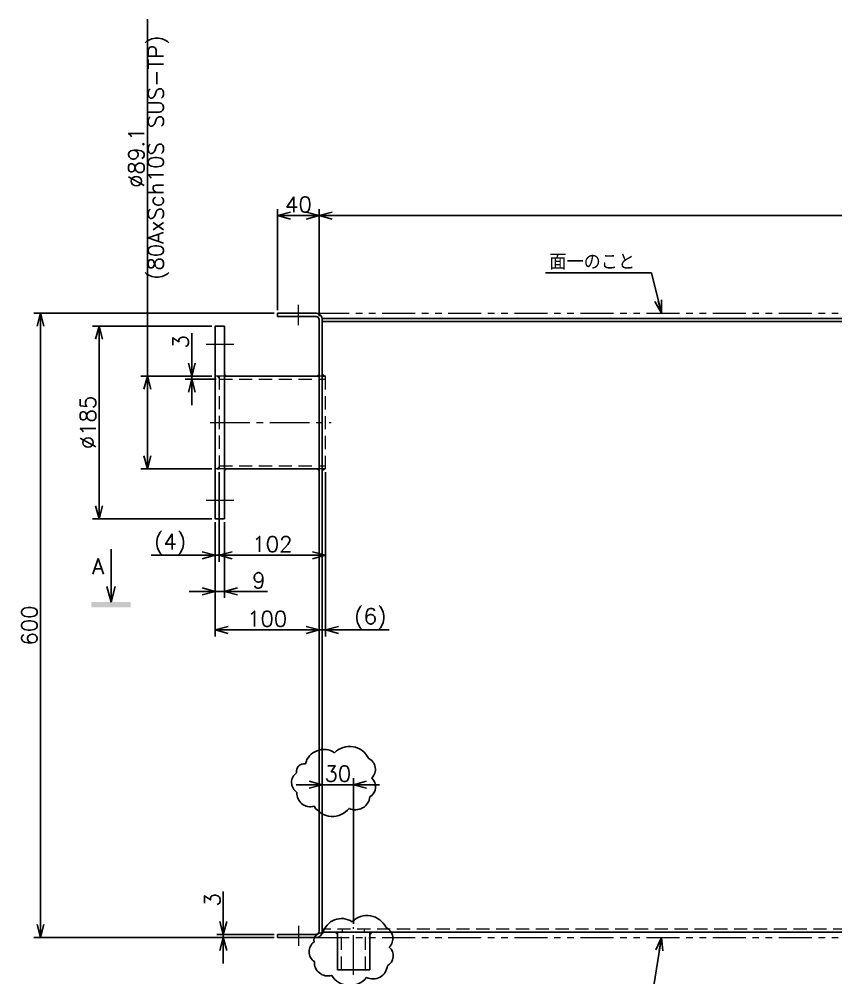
# Model space of a CAD drawing. Header units: millimetres. Extents: x 0 to 8669, y -24 to 3134.
# Drawn here: x 6718 to 7502, y 519 to 1440 of the extents above; entities that cross this region are included whole.
import ezdxf
from ezdxf.enums import TextEntityAlignment as Align

# ---------------------------------------------------------------- set-up
doc = ezdxf.new("R2010")
doc.units = ezdxf.units.MM
doc.header["$LTSCALE"] = 2
doc.header["$PDMODE"] = 99
doc.header["$PDSIZE"] = 1
for name, pattern in [('CENTER2', [28.575000000000003, 19.05, -3.175, 3.175, -3.175]), ('HIDDEN', [9.524999999999999, 6.35, -3.175]), ('PHANTOM2', [31.750000000000004, 15.875, -3.175, 3.175, -3.175, 3.175, -3.175])]:
    doc.linetypes.add(name, pattern=pattern)
for name, color, linetype, lineweight in [('04_HIDDEN', 2, 'HIDDEN', 13), ('05_CENTER', 4, 'CENTER2', 13), ('06_PHANTOM', 2, 'PHANTOM2', 13), ('08_DIM', 3, 'Continuous', 13)]:
    doc.layers.add(name, color=color, linetype=linetype, lineweight=lineweight)
doc.styles.add('KSS_TXT', font='txt.shx', dxfattribs={"bigfont": 'extfont2.shx'})
doc.styles.get("Standard").update_dxf_attribs({"font": 'txt.shx', "bigfont": 'extfont2.shx'})
doc.dimstyles.new('KSS_DIM', dxfattribs={"dimscale": 5, "dimtxt": 3, "dimasz": 2.5, "dimexe": 1.25, "dimexo": 0.625, "dimtad": 1, "dimdsep": 46, "dimtxsty": 'KSS_TXT', "dimblk": 'OPEN30', "dimcen": 0, "dimazin": 2, "dimtfac": 0.75, "dimtmove": 0, "dimatfit": 3, "dimldrblk": 'OPEN30', "dimfxl": 1.25, "dimtolj": 1, "dimarcsym": 0})

# ---------------------------------------------------------------- blocks, each defined once
blk = doc.blocks.new('_Open30')
at = {"color": 0, "linetype": 'ByBlock', "lineweight": -2}
for p, q in [((-1, 0.26794919), (0, 0)), ((0, 0), (-1, -0.26794919)), ((0, 0), (-1, 0))]:
    blk.add_line(p, q, dxfattribs=at)
blk = doc.blocks.new('*D239')
at = {"layer": '08_DIM', "color": 0, "lineweight": -2, "transparency": 16777216}
for p, q in [((7011.978401513288, 1004.875600509358), (7011.978401513288, 846.9742832637271)), ((7005.978401513295, 881.985536585418), (7005.978401513295, 846.9742832637271)), ((6993.478401513295, 853.2242832637271), (6980.978401513295, 853.2242832637271)), ((7005.978401513295, 853.2242832637271), (7011.978401513288, 853.2242832637271)), ((7024.478401513288, 853.2242832637271), (7073.228401513288, 853.2242832637271))]:
    blk.add_line(p, q, dxfattribs=at)
at = {"layer": 'Defpoints', "color": 0, "transparency": 16777216}
for p in [(7011.978401513288, 1008.000600509358), (7005.978401513295, 885.110536585418), (7011.978401513288, 853.2242832637271)]:
    blk.add_point(p, dxfattribs=at)
at = {"layer": '08_DIM', "color": 0, "lineweight": -2, "transparency": 16777216, "xscale": 12.5, "yscale": 12.5, "zscale": 12.5}
blk.add_blockref('_Open30', (7005.978401513295, 853.2242832637271), dxfattribs=at)
at = {"layer": '08_DIM', "color": 0, "lineweight": -2, "transparency": 16777216, "xscale": 12.5, "yscale": 12.5, "zscale": 12.5, "rotation": 180}
blk.add_blockref('_Open30', (7011.978401513288, 853.2242832637271), dxfattribs=at)
at = {"layer": '08_DIM', "color": 0, "transparency": 16777216, "insert": (7055.103401513288, 863.8492832637271), "char_height": 15, "attachment_point": 5, "style": 'KSS_TXT'}
blk.add_mtext('\\A1;(6)', dxfattribs=at)
blk = doc.blocks.new('*D240')
at = {"layer": '08_DIM', "color": 0, "lineweight": -2, "transparency": 16777216}
for p, q in [((6902.85340151329, 1145.050600509358), (6788.28412215026, 1145.050600509358)), ((6794.53412215026, 1132.550600509358), (6794.53412215026, 972.5506005093578)), ((6902.85340151329, 960.0506005093578), (6788.28412215026, 960.0506005093578))]:
    blk.add_line(p, q, dxfattribs=at)
at = {"layer": 'Defpoints', "color": 0, "transparency": 16777216}
for p in [(6905.97840151329, 1145.050600509358), (6794.53412215026, 960.0506005093578), (6905.97840151329, 960.0506005093578)]:
    blk.add_point(p, dxfattribs=at)
at = {"layer": '08_DIM', "color": 0, "lineweight": -2, "transparency": 16777216, "xscale": 12.5, "yscale": 12.5, "zscale": 12.5}
for p, rotation in [((6794.53412215026, 1145.050600509358), 90), ((6794.53412215026, 960.0506005093578), 270)]:
    blk.add_blockref('_Open30', p, dxfattribs=dict(at, rotation=rotation))
at = {"layer": '08_DIM', "color": 0, "transparency": 16777216, "insert": (6783.909122150259, 1052.550600509355), "char_height": 15, "attachment_point": 5, "rotation": 90, "style": 'KSS_TXT'}
blk.add_mtext('\\A1;%%C185', dxfattribs=at)
blk = doc.blocks.new('*D246')
at = {"layer": '08_DIM', "color": 0, "lineweight": -2, "transparency": 16777216}
for p, q in [((6909.978401513288, 1004.875600509358), (6909.978401513288, 918.7703573236998)), ((7011.978401513294, 1004.875600509358), (7011.978401513294, 918.7703573236998)), ((6922.478401513288, 925.0203573236998), (6999.478401513294, 925.0203573236998))]:
    blk.add_line(p, q, dxfattribs=at)
at = {"layer": 'Defpoints', "color": 0, "transparency": 16777216}
for p in [(6909.978401513288, 1008.000600509358), (7011.978401513294, 1008.000600509358), (7011.978401513294, 925.0203573236998)]:
    blk.add_point(p, dxfattribs=at)
at = {"layer": '08_DIM', "color": 0, "lineweight": -2, "transparency": 16777216, "xscale": 12.5, "yscale": 12.5, "zscale": 12.5, "rotation": 180}
blk.add_blockref('_Open30', (6909.978401513288, 925.0203573236998), dxfattribs=at)
at = {"layer": '08_DIM', "color": 0, "lineweight": -2, "transparency": 16777216, "xscale": 12.5, "yscale": 12.5, "zscale": 12.5}
blk.add_blockref('_Open30', (7011.978401513294, 925.0203573236998), dxfattribs=at)
at = {"layer": '08_DIM', "color": 0, "transparency": 16777216, "insert": (6960.978401513291, 935.6453573236998), "char_height": 15, "attachment_point": 5, "style": 'KSS_TXT'}
blk.add_mtext('\\A1;102', dxfattribs=at)
blk = doc.blocks.new('*D247')
at = {"layer": '08_DIM', "color": 0, "lineweight": -2, "transparency": 16777216}
for p, q in [((6905.978401513286, 956.9256005093573), (6905.978401513286, 846.9742832637271)), ((7005.978401513288, 866.3470605750824), (7005.978401513288, 846.9742832637271)), ((6918.478401513286, 853.2242832637271), (6993.478401513288, 853.2242832637271))]:
    blk.add_line(p, q, dxfattribs=at)
at = {"layer": 'Defpoints', "color": 0, "transparency": 16777216}
for p in [(6905.978401513286, 960.0506005093573), (7005.978401513288, 869.4720605750824), (7005.978401513288, 853.2242832637271)]:
    blk.add_point(p, dxfattribs=at)
at = {"layer": '08_DIM', "color": 0, "lineweight": -2, "transparency": 16777216, "xscale": 12.5, "yscale": 12.5, "zscale": 12.5, "rotation": 180}
blk.add_blockref('_Open30', (6905.978401513286, 853.2242832637271), dxfattribs=at)
at = {"layer": '08_DIM', "color": 0, "lineweight": -2, "transparency": 16777216, "xscale": 12.5, "yscale": 12.5, "zscale": 12.5}
blk.add_blockref('_Open30', (7005.978401513288, 853.2242832637271), dxfattribs=at)
at = {"layer": '08_DIM', "color": 0, "transparency": 16777216, "insert": (6955.978401513287, 863.8492832637271), "char_height": 15, "attachment_point": 5, "style": 'KSS_TXT'}
blk.add_mtext('\\A1;100', dxfattribs=at)
blk = doc.blocks.new('*D248')
at = {"layer": '08_DIM', "color": 0, "lineweight": -2, "transparency": 16777216}
for p, q in [((6905.978401513286, 956.9256005093573), (6905.978401513286, 883.9178370010434)), ((6914.978401513286, 956.9256005093573), (6914.978401513286, 883.9178370010434)), ((6893.478401513286, 890.1678370010434), (6880.978401513286, 890.1678370010434)), ((6905.978401513286, 890.1678370010434), (6914.978401513286, 890.1678370010434)), ((6927.478401513286, 890.1678370010434), (6956.228401513286, 890.1678370010434))]:
    blk.add_line(p, q, dxfattribs=at)
at = {"layer": 'Defpoints', "color": 0, "transparency": 16777216}
for p in [(6905.978401513286, 960.0506005093573), (6914.978401513286, 960.0506005093573), (6914.978401513286, 890.1678370010434)]:
    blk.add_point(p, dxfattribs=at)
at = {"layer": '08_DIM', "color": 0, "lineweight": -2, "transparency": 16777216, "xscale": 12.5, "yscale": 12.5, "zscale": 12.5}
blk.add_blockref('_Open30', (6905.978401513286, 890.1678370010434), dxfattribs=at)
at = {"layer": '08_DIM', "color": 0, "lineweight": -2, "transparency": 16777216, "xscale": 12.5, "yscale": 12.5, "zscale": 12.5, "rotation": 180}
blk.add_blockref('_Open30', (6914.978401513286, 890.1678370010434), dxfattribs=at)
at = {"layer": '08_DIM', "color": 0, "transparency": 16777216, "insert": (6948.103401513286, 900.7928370010434), "char_height": 15, "attachment_point": 5, "style": 'KSS_TXT'}
blk.add_mtext('\\A1;9', dxfattribs=at)
blk = doc.blocks.new('*D249')
at = {"layer": '08_DIM', "color": 0, "lineweight": -2, "transparency": 16777216}
for p, q in [((6840.950198202272, 1097.100600509357), (6840.950198202272, 1440.291769829066)), ((6902.85340151329, 1097.100600509357), (6834.700198202272, 1097.100600509357)), ((6840.950198202272, 1020.500600509358), (6840.950198202272, 1084.600600509357)), ((6902.85340151329, 1008.000600509358), (6834.700198202272, 1008.000600509358))]:
    blk.add_line(p, q, dxfattribs=at)
at = {"layer": 'Defpoints', "color": 0, "transparency": 16777216}
for p in [(6840.950198202272, 1097.100600509357), (6905.97840151329, 1097.100600509357), (6905.97840151329, 1008.000600509358)]:
    blk.add_point(p, dxfattribs=at)
at = {"layer": '08_DIM', "color": 0, "lineweight": -2, "transparency": 16777216, "xscale": 12.5, "yscale": 12.5, "zscale": 12.5}
for p, rotation in [((6840.950198202272, 1097.100600509357), 90), ((6840.950198202272, 1008.000600509358), 270)]:
    blk.add_blockref('_Open30', p, dxfattribs=dict(at, rotation=rotation))
at = {"layer": '08_DIM', "color": 0, "transparency": 16777216, "char_height": 15, "attachment_point": 5, "rotation": 90, "style": 'KSS_TXT'}
for s, insert in [('\\A1;(80AxSch10S SUS-TP)', (6851.57519820227, 1307.166769829064)), ('\\A1;%%C89.1', (6830.32519820227, 1307.166769829064))]:
    blk.add_mtext(s, dxfattribs=dict(at, insert=insert))
blk = doc.blocks.new('*D250')
at = {"layer": '08_DIM', "color": 0, "lineweight": -2, "transparency": 16777216}
for p, q in [((7005.978401513303, 1154.675600520133), (7005.978401513303, 1257.798353881035)), ((8105.978401513359, 1154.675600514239), (8105.978401513359, 1257.798353881035)), ((7018.478401513303, 1251.548353881035), (8093.478401513359, 1251.548353881035))]:
    blk.add_line(p, q, dxfattribs=at)
at = {"layer": 'Defpoints', "color": 0, "transparency": 16777216}
for p in [(8105.978401513359, 1251.548353881035), (7005.978401513303, 1151.550600520133), (8105.978401513359, 1151.550600514239)]:
    blk.add_point(p, dxfattribs=at)
at = {"layer": '08_DIM', "color": 0, "lineweight": -2, "transparency": 16777216, "xscale": 12.5, "yscale": 12.5, "zscale": 12.5, "rotation": 180}
blk.add_blockref('_Open30', (7005.978401513303, 1251.548353881035), dxfattribs=at)
at = {"layer": '08_DIM', "color": 0, "lineweight": -2, "transparency": 16777216, "xscale": 12.5, "yscale": 12.5, "zscale": 12.5}
blk.add_blockref('_Open30', (8105.978401513359, 1251.548353881035), dxfattribs=at)
at = {"layer": '08_DIM', "color": 0, "transparency": 16777216, "insert": (7555.978401513331, 1262.173353881035), "char_height": 15, "attachment_point": 5, "style": 'KSS_TXT'}
blk.add_mtext('\\A1;1100', dxfattribs=at)
blk = doc.blocks.new('*D251')
at = {"layer": '08_DIM', "color": 0, "lineweight": -2, "transparency": 16777216}
for p, q in [((6965.978401513301, 1160.675600514239), (6965.978401513301, 1257.798353881035)), ((7005.978401513303, 1154.675600520133), (7005.978401513303, 1257.798353881035)), ((6993.478401513303, 1251.548353881035), (6978.478401513301, 1251.548353881035))]:
    blk.add_line(p, q, dxfattribs=at)
at = {"layer": 'Defpoints', "color": 0, "transparency": 16777216}
for p in [(6965.978401513301, 1251.548353881035), (6965.978401513301, 1157.550600514239), (7005.978401513303, 1151.550600520133)]:
    blk.add_point(p, dxfattribs=at)
at = {"layer": '08_DIM', "color": 0, "lineweight": -2, "transparency": 16777216, "xscale": 12.5, "yscale": 12.5, "zscale": 12.5, "rotation": 180}
blk.add_blockref('_Open30', (6965.978401513301, 1251.548353881035), dxfattribs=at)
at = {"layer": '08_DIM', "color": 0, "lineweight": -2, "transparency": 16777216, "xscale": 12.5, "yscale": 12.5, "zscale": 12.5}
blk.add_blockref('_Open30', (7005.978401513303, 1251.548353881035), dxfattribs=at)
at = {"layer": '08_DIM', "color": 0, "transparency": 16777216, "insert": (6985.978401513302, 1262.173353881035), "char_height": 15, "attachment_point": 5, "style": 'KSS_TXT'}
blk.add_mtext('\\A1;40', dxfattribs=at)
blk = doc.blocks.new('seca03')
for q in [(-7.156586434575729e-10, 10.63524983061984), (-0.8038475780089698, 3.4999999971036), (0.8038475765776525, 3.4999999971036)]:
    blk.add_line((-7.156586434575729e-10, 0.4999999971036004), q)
blk.add_solid([(-3.76320557562849, -0.5000000028963996), (3.763205574197173, -0.5000000028963996), (-3.76320557562849, 0.4999999971036004), (3.763205574197173, 0.4999999971036004)])
blk.add_attdef('A', text='', height=3).set_placement((-2.500000000715659, 7.374853350358308), align=Align.MIDDLE)
blk = doc.blocks.new('*D307')
at = {"layer": '08_DIM', "color": 0, "lineweight": -2, "transparency": 16777216}
for p, q in [((6883.639910821828, 1109.600600509357), (6883.639910821828, 1138.350600509357)), ((6902.85340151329, 1097.100600509357), (6877.389910821828, 1097.100600509357)), ((6883.639910821828, 1094.100600509357), (6883.639910821828, 1097.100600509357)), ((6906.85340151329, 1094.100600509357), (6877.389910821828, 1094.100600509357)), ((6883.639910821828, 1081.600600509357), (6883.639910821828, 1069.100600509357))]:
    blk.add_line(p, q, dxfattribs=at)
at = {"layer": 'Defpoints', "color": 0, "transparency": 16777216}
for p in [(6883.639910821828, 1097.100600509357), (6905.97840151329, 1097.100600509357), (6909.97840151329, 1094.100600509357)]:
    blk.add_point(p, dxfattribs=at)
at = {"layer": '08_DIM', "color": 0, "lineweight": -2, "transparency": 16777216, "xscale": 12.5, "yscale": 12.5, "zscale": 12.5}
for p, rotation in [((6883.639910821828, 1097.100600509357), 270), ((6883.639910821828, 1094.100600509357), 90)]:
    blk.add_blockref('_Open30', p, dxfattribs=dict(at, rotation=rotation))
at = {"layer": '08_DIM', "color": 0, "transparency": 16777216, "insert": (6873.014910821827, 1130.225600509355), "char_height": 15, "attachment_point": 5, "rotation": 90, "style": 'KSS_TXT'}
blk.add_mtext('\\A1;3', dxfattribs=at)
blk = doc.blocks.new('*D308')
at = {"layer": '08_DIM', "color": 0, "lineweight": -2, "transparency": 16777216}
for p, q in [((6962.853401513305, 1157.55060051424), (6732.005960488728, 1157.55060051424)), ((6738.255960488728, 570.0506005137448), (6738.255960488728, 1145.05060051424)), ((6962.853401513305, 557.5506005137449), (6732.005960488728, 557.5506005137448))]:
    blk.add_line(p, q, dxfattribs=at)
at = {"layer": 'Defpoints', "color": 0, "transparency": 16777216}
for p in [(6738.255960488728, 1157.55060051424), (6965.978401513305, 1157.55060051424), (6965.978401513305, 557.5506005137449)]:
    blk.add_point(p, dxfattribs=at)
at = {"layer": '08_DIM', "color": 0, "lineweight": -2, "transparency": 16777216, "xscale": 12.5, "yscale": 12.5, "zscale": 12.5}
for p, rotation in [((6738.255960488728, 1157.55060051424), 90), ((6738.255960488728, 557.5506005137448), 270)]:
    blk.add_blockref('_Open30', p, dxfattribs=dict(at, rotation=rotation))
at = {"layer": '08_DIM', "color": 0, "transparency": 16777216, "insert": (6727.630960488726, 857.5506005139903), "char_height": 15, "attachment_point": 5, "rotation": 90, "style": 'KSS_TXT'}
blk.add_mtext('\\A1;600', dxfattribs=at)
blk = doc.blocks.new('*D287')
at = {"layer": '08_DIM', "color": 0, "lineweight": -2, "transparency": 16777216}
for p, q in [((6909.978401513288, 1004.875600509358), (6909.978401513288, 918.7703573236998)), ((6905.978401513286, 956.9256005093573), (6905.978401513286, 918.7703573236998)), ((6893.478401513286, 925.0203573236998), (6844.728401513286, 925.0203573236998)), ((6909.978401513288, 925.0203573236998), (6905.978401513286, 925.0203573236998)), ((6922.478401513288, 925.0203573236998), (6934.978401513288, 925.0203573236998))]:
    blk.add_line(p, q, dxfattribs=at)
at = {"layer": 'Defpoints', "color": 0, "transparency": 16777216}
for p in [(6909.978401513288, 1008.000600509358), (6905.978401513286, 960.0506005093573), (6905.978401513286, 925.0203573236998)]:
    blk.add_point(p, dxfattribs=at)
at = {"layer": '08_DIM', "color": 0, "lineweight": -2, "transparency": 16777216, "xscale": 12.5, "yscale": 12.5, "zscale": 12.5}
blk.add_blockref('_Open30', (6905.978401513286, 925.0203573236998), dxfattribs=at)
at = {"layer": '08_DIM', "color": 0, "lineweight": -2, "transparency": 16777216, "xscale": 12.5, "yscale": 12.5, "zscale": 12.5, "rotation": 180}
blk.add_blockref('_Open30', (6909.978401513288, 925.0203573236998), dxfattribs=at)
at = {"layer": '08_DIM', "color": 0, "transparency": 16777216, "insert": (6862.853401513286, 935.6453573236998), "char_height": 15, "attachment_point": 5, "style": 'KSS_TXT'}
blk.add_mtext('\\A1;(4)', dxfattribs=at)
blk = doc.blocks.new('*D315')
at = {"layer": '08_DIM', "color": 0, "lineweight": -2, "transparency": 16777216}
for p, q in [((6913.890715880594, 573.0506005137449), (6913.890715880594, 601.8006005137449)), ((6962.853401513305, 560.5506005137449), (6907.640715880594, 560.5506005137448)), ((6962.853401513305, 557.5506005137449), (6907.640715880594, 557.5506005137448)), ((6913.890715880594, 557.5506005137449), (6913.890715880594, 560.5506005137449)), ((6913.890715880594, 545.0506005137449), (6913.890715880594, 532.5506005137449))]:
    blk.add_line(p, q, dxfattribs=at)
at = {"layer": 'Defpoints', "color": 0, "transparency": 16777216}
for p in [(6913.890715880594, 560.5506005137449), (6965.978401513305, 560.5506005137449), (6965.978401513305, 557.5506005137449)]:
    blk.add_point(p, dxfattribs=at)
at = {"layer": '08_DIM', "color": 0, "lineweight": -2, "transparency": 16777216, "xscale": 12.5, "yscale": 12.5, "zscale": 12.5}
for p, rotation in [((6913.890715880594, 560.5506005137449), 270), ((6913.890715880594, 557.5506005137449), 90)]:
    blk.add_blockref('_Open30', p, dxfattribs=dict(at, rotation=rotation))
at = {"layer": '08_DIM', "color": 0, "transparency": 16777216, "insert": (6903.265715880592, 593.6756005137428), "char_height": 15, "attachment_point": 5, "rotation": 90, "style": 'KSS_TXT'}
blk.add_mtext('\\A1;3', dxfattribs=at)
blk = doc.blocks.new('*D328')
at = {"layer": '08_DIM', "color": 0, "lineweight": -2, "transparency": 16777216}
for p, q in [((7008.973420837621, 658.6747837461403), (7008.973420837621, 710.6880806846093)), ((7038.973420837629, 570.675600507873), (7038.973420837629, 710.6880806846093)), ((6996.473420837621, 704.4380806846093), (6983.973420837621, 704.4380806846093)), ((7008.973420837621, 704.4380806846093), (7038.973420837629, 704.4380806846093)), ((7051.473420837629, 704.4380806846093), (7063.973420837629, 704.4380806846093))]:
    blk.add_line(p, q, dxfattribs=at)
at = {"layer": 'Defpoints', "color": 0, "transparency": 16777216}
for p in [(7038.973420837629, 704.4380806846093), (7008.973420837621, 655.5497837461403), (7038.973420837629, 567.550600507873)]:
    blk.add_point(p, dxfattribs=at)
at = {"layer": '08_DIM', "color": 0, "lineweight": -2, "transparency": 16777216, "xscale": 12.5, "yscale": 12.5, "zscale": 12.5}
blk.add_blockref('_Open30', (7008.973420837621, 704.4380806846093), dxfattribs=at)
at = {"layer": '08_DIM', "color": 0, "lineweight": -2, "transparency": 16777216, "xscale": 12.5, "yscale": 12.5, "zscale": 12.5, "rotation": 180}
blk.add_blockref('_Open30', (7038.973420837629, 704.4380806846093), dxfattribs=at)
at = {"layer": '08_DIM', "color": 0, "transparency": 16777216, "insert": (7023.973420837625, 715.0630806846093), "char_height": 15, "attachment_point": 5, "style": 'KSS_TXT'}
blk.add_mtext('\\A1;30', dxfattribs=at)

msp = doc.modelspace()

# ---------------------------------------------------------------- linework, layer by layer
for p, q in [((7002.978401513301, 1157.550600514239), (6965.978401513301, 1157.550600514239)), ((6965.978401513301, 1157.550600514239), (6965.978401513301, 1154.550600514239)), ((6965.978401513301, 1154.550600514239), (7002.978401513301, 1154.550600514239)), ((7054.473420837629, 562.550600507873), (7023.473420837629, 562.550600507873)), ((7023.473420837629, 557.550600507873), (7023.473420837629, 562.550600507873)), ((7054.473420837629, 557.550600507873), (7054.473420837629, 562.550600507873)), ((6965.978401513301, 557.5506005137447), (6965.978401513301, 560.5506005137447)), ((6965.978401513301, 560.5506005137447), (7002.978401513301, 560.5506005137447)), ((7002.978401513301, 557.5506005137447), (6965.978401513301, 557.5506005137447)), ((7023.473420837629, 526.5506005078728), (7023.473420837629, 557.550600507873)), ((7054.473420837629, 526.5506005078728), (7054.473420837629, 557.550600507873)), ((7054.473420837629, 526.5506005078728), (7023.473420837629, 526.5506005078728))]:
    msp.add_line(p, q)
at = {"color": 0}
for p, q in [((7008.978401513301, 1152.550600514239), (8102.978401513301, 1152.550600514239)), ((7008.978401513301, 1152.550600514239), (8102.978401513301, 1152.550600514239)), ((7008.978401513301, 1152.550600514239), (7008.978401513301, 562.550600507873)), ((7005.978401513301, 563.5506005137447), (7005.978401513301, 1151.550600514239)), ((7008.978401513301, 1149.550600514239), (8102.978401513301, 1149.550600514239)), ((6914.978401513286, 1097.100600509357), (7005.978401513294, 1097.100600509357)), ((6914.978401513286, 1008.000600509358), (7005.978401513294, 1008.000600509358)), ((8102.978401513301, 562.550600507873), (7008.978401513301, 562.550600507873))]:
    msp.add_line(p, q, dxfattribs=at)
msp.add_lwpolyline([(6914.978401513286, 1145.050600509357), (6905.978401513286, 1145.050600509357), (6905.978401513286, 960.0506005093573), (6914.978401513286, 960.0506005093573)], close=True, dxfattribs=at)
at = {"color": 3}
for points in [[(6909.978401513286, 1097.100600509357), (6907.978401513286, 1097.100600509357), (6907.978401513286, 1097.100600509357), (6909.978401513286, 1095.100600509357)], [(6914.978401510987, 1097.100600513977), (6916.978401510987, 1097.100600513977), (6916.978401510987, 1097.100600513977), (6914.978401510987, 1099.100600513977)], [(7005.978401513301, 1097.100600509357), (7003.978401513301, 1097.100600509357), (7003.978401513301, 1097.100600509357), (7005.978401513301, 1099.100600509357)], [(7008.978401511002, 1097.100600513977), (7010.978401511002, 1097.100600513977), (7010.978401511002, 1097.100600513977), (7008.978401511002, 1099.100600513977)], [(6909.978401513286, 1008.000600509358), (6907.978401513286, 1008.000600509358), (6907.978401513286, 1008.000600509358), (6909.978401513286, 1010.000600509358)], [(6914.978401510987, 1008.000600513978), (6916.978401510987, 1008.000600513978), (6916.978401510987, 1008.000600513978), (6914.978401510987, 1006.000600513978)], [(7005.978401513301, 1008.000600509358), (7003.978401513301, 1008.000600509358), (7003.978401513301, 1008.000600509358), (7005.978401513301, 1006.000600509358)], [(7008.978401511002, 1008.000600513978), (7010.978401511002, 1008.000600513978), (7010.978401511002, 1008.000600513978), (7008.978401511002, 1006.000600513978)], [(7023.473420837629, 562.5506005201075), (7023.473420837629, 560.5506005201075), (7021.473420837629, 562.5506005201075), (7021.473420837629, 562.5506005201075)], [(7054.473420837629, 562.5506005139903), (7054.473420837629, 560.5506005139903), (7056.473420837629, 562.5506005139903), (7056.473420837629, 562.5506005139903)]]:
    msp.add_lwpolyline(points, close=True, dxfattribs=at)
at = {"color": 1}
for points in [[(7020.810057448583, 735.2106145634862, -0.52056705), (7053.342761592929, 729.7903572524629, -0.52056705), (7056.392740528132, 710.819471053208, -0.52056705), (7054.698312135788, 692.8648741064426, -0.52056705), (7034.704245001933, 681.6856059931197, -0.52056705), (7001.154907309163, 683.7181844980987, -0.52056705), (6984.549657815038, 696.9300598950467, -0.52056705), (6984.210779965561, 715.9009460943016, -0.52056705), (6992.682843637358, 724.3700999414395, -0.52056705)], [(7037.625758413007, 572.6458596849116, -0.52056705), (7070.158462557352, 567.2256023738883, -0.52056705), (7073.208441492556, 548.2547161746334, -0.52056705), (7071.514013100212, 530.300119227868, -0.52056705), (7051.519945966356, 519.1208511145451, -0.52056705), (7017.970608273587, 521.1534296195241, -0.52056705), (7001.365358779462, 534.3653050164721, -0.52056705), (7001.026480929984, 553.336191215727, -0.52056705), (7009.498544601782, 561.805345062865, -0.52056705)]]:
    msp.add_lwpolyline(points, format="xyb", close=True, dxfattribs=at)
for centre, radius, start, end in [((7002.978401513301, 1151.550600514239), 6, 0, 90), ((7002.978401513301, 1151.550600514239), 3, 0, 90), ((7002.978401513301, 563.5506005137447), 6, 270, 0), ((7002.978401513301, 563.5506005137447), 3, 270, 0)]:
    msp.add_arc(centre, radius, start, end)
at = {"layer": '04_HIDDEN'}
for p, q in [((6914.978401513286, 1097.100600509357), (6905.978401513286, 1097.100600509357)), ((6909.978401513286, 1097.100600509357), (6909.978401513286, 1008.000600509358)), ((7011.978401513294, 1097.100600509357), (7005.978401513294, 1097.100600509357)), ((7011.978401513294, 1008.000600509358), (7011.978401513294, 1097.100600509357)), ((6909.978401513286, 1094.100600509357), (7011.978401513294, 1094.100600509357)), ((6914.978401513286, 1008.000600509358), (6905.978401513286, 1008.000600509358)), ((6909.978401513286, 1011.000600509358), (7011.978401513294, 1011.000600509358)), ((7011.978401513294, 1008.000600509358), (7005.978401513294, 1008.000600509358)), ((8102.978401513301, 565.550600507873), (7008.978401513301, 565.550600507873)), ((7027.473420838975, 526.5506005078728), (7027.473420838975, 562.550600507873)), ((7028.473420837629, 562.5506005139921), (7028.473420837629, 565.5506005139903)), ((7049.473420837629, 562.5506005139921), (7049.473420837629, 565.5506005139903)), ((7050.473420836282, 526.5506005078728), (7050.473420836282, 562.550600507873))]:
    msp.add_line(p, q, dxfattribs=at)
at = {"layer": '05_CENTER'}
for p, q in [((6985.978401513301, 1146.316017445284), (6985.978401513301, 1165.713901438057)), ((6924.085938081462, 1127.550600509357), (6897.555371764869, 1127.550600509357)), ((6901.353550541648, 1052.55060051098), (7017.335484828738, 1052.55060051098)), ((6924.085938081462, 977.5506005093573), (6897.555371764869, 977.5506005093573)), ((6985.978401513301, 568.7851835827003), (6985.978401513301, 549.3872995899271)), ((7038.973420837629, 521.5506005078728), (7038.973420837629, 567.550600507873))]:
    msp.add_line(p, q, dxfattribs=at)
at = {"layer": '06_PHANTOM'}
for p, q in [((7002.978401513301, 1157.550600514239), (8108.978401513359, 1157.550600514239)), ((7002.978401513301, 557.5506005137447), (8108.978401513359, 557.5506005137447))]:
    msp.add_line(p, q, dxfattribs=at)

# ---------------------------------------------------------------- block references
at = {"xscale": 5, "yscale": 5, "zscale": 5}
msp.add_blockref('seca03', (6806.018115560102, 877.5086275263945), dxfattribs=at).add_auto_attribs({'A': 'A'})

# ---------------------------------------------------------------- texts
at = {"layer": '08_DIM', "insert": (7309.510166992617, 1199.510291829087), "char_height": 15, "attachment_point": 9, "style": 'KSS_TXT'}
msp.add_mtext('\\A1;面一のこと', dxfattribs=at)

# ---------------------------------------------------------------- dimensions: what is measured, and where the dimension line sits
at = {"layer": '08_DIM'}
dim = msp.add_linear_dim(base=(6840.950198202272, 1097.100600509357), p1=(6905.978401513286, 1008.000600509358), p2=(6905.978401513286, 1097.100600509357), angle=270, text='%%C<>', dimstyle='KSS_DIM', override={"dimpost": '\\X(80AxSch10S SUS-TP)', "dimarcsym": 1}, dxfattribs=at)
dim.commit()
dim.dimension.update_dxf_attribs({"geometry": '*D249', "text_midpoint": (6840.95019820227, 1307.166769829064), "dimtype": 160})
for base, p1, p2, override, picture, middle in [((6965.978401513301, 1251.548353881035), (7005.978401513303, 1151.550600520133), (6965.978401513301, 1157.550600514239), {"dimarcsym": 1}, '*D251', (6985.978401513302, 1262.173353881035)), ((8105.978401513359, 1251.548353881035), (7005.978401513303, 1151.550600520133), (8105.978401513359, 1151.550600514239), {"dimarcsym": 1}, '*D250', (7555.978401513331, 1262.173353881035)), ((7011.978401513294, 925.0203573236998), (6909.978401513288, 1008.000600509358), (7011.978401513294, 1008.000600509358), {"dimscale": 5, "dimarcsym": 1}, '*D246', (6960.978401513291, 935.6453573236998)), ((6914.978401513286, 890.1678370010434), (6905.978401513286, 960.0506005093573), (6914.978401513286, 960.0506005093573), {"dimarcsym": 1}, '*D248', (6948.103401513286, 900.7928370010434)), ((7005.978401513288, 853.2242832637271), (6905.978401513286, 960.0506005093573), (7005.978401513288, 869.4720605750824), {"dimarcsym": 1}, '*D247', (6955.978401513287, 863.8492832637271))]:
    dim = msp.add_linear_dim(base=base, p1=p1, p2=p2, dimstyle='KSS_DIM', override=override, dxfattribs=at)
    dim.commit()
    dim.dimension.update_dxf_attribs({"geometry": picture, "text_midpoint": middle})
dim = msp.add_linear_dim(base=(6738.255960488728, 1157.55060051424), p1=(6965.978401513301, 557.5506005137447), p2=(6965.978401513301, 1157.550600514239), angle=90, dimstyle='KSS_DIM', override={"dimscale": 5, "dimarcsym": 1}, dxfattribs=at)
dim.commit()
dim.dimension.update_dxf_attribs({"geometry": '*D308', "text_midpoint": (6727.630960488726, 857.5506005139903)})
for base, p1, angle, text, override, picture, middle in [((6794.53412215026, 960.0506005093578), (6905.978401513286, 1145.050600509357), 90, '%%C<>', {"dimarcsym": 1}, '*D240', (6783.909122150259, 1052.550600509355)), ((6905.978401513286, 925.0203573236998), (6909.978401513288, 1008.000600509358), 180, '(<>)', {"dimscale": 5, "dimarcsym": 1}, '*D287', (6862.853401513286, 935.6453573236998))]:
    dim = msp.add_linear_dim(base=base, p1=p1, p2=(6905.978401513286, 960.0506005093573), angle=angle, text=text, dimstyle='KSS_DIM', override=override, dxfattribs=at)
    dim.commit()
    dim.dimension.update_dxf_attribs({"geometry": picture, "text_midpoint": middle})
for base, p1, p2, picture, middle in [((6883.639910821828, 1097.100600509357), (6909.978401513286, 1094.100600509357), (6905.978401513286, 1097.100600509357), '*D307', (6873.014910821827, 1130.225600509355)), ((6913.890715880594, 560.5506005137449), (6965.978401513301, 557.5506005137447), (6965.978401513301, 560.5506005137447), '*D315', (6903.265715880592, 593.6756005137428))]:
    dim = msp.add_linear_dim(base=base, p1=p1, p2=p2, angle=90, dimstyle='KSS_DIM', dxfattribs=at)
    dim.commit()
    dim.dimension.update_dxf_attribs({"geometry": picture, "text_midpoint": middle})
dim = msp.add_linear_dim(base=(7011.978401513288, 853.2242832637271), p1=(7005.978401513295, 885.110536585418), p2=(7011.978401513288, 1008.000600509358), text='(<>)', dimstyle='KSS_DIM', override={"dimarcsym": 1}, dxfattribs=at)
dim.commit()
dim.dimension.update_dxf_attribs({"geometry": '*D239', "text_midpoint": (7055.103401513288, 863.8492832637271)})
at = {"layer": '08_DIM', "color": 1}
dim = msp.add_linear_dim(base=(7038.973420837629, 704.4380806846093), p1=(7008.973420837621, 655.5497837461403), p2=(7038.973420837629, 567.550600507873), dimstyle='KSS_DIM', dxfattribs=at)
dim.commit()
dim.dimension.update_dxf_attribs({"geometry": '*D328', "text_midpoint": (7023.973420837625, 715.0630806846093)})

# ---------------------------------------------------------------- leaders
at = {"layer": '08_DIM', "annotation_type": 0, "has_hookline": 1, "hookline_direction": 1, "text_width": 85.99999999999999}
for points in [[(7334.648817122992, 1157.550600514239), (7325.135166992617, 1196.385291829087), (7312.635166992617, 1196.385291829087)], [(7334.648817122992, 557.5506005137302), (7325.135166992617, 497.4659091988822), (7312.635166992617, 497.4659091988822)]]:
    msp.add_leader(points, dimstyle='KSS_DIM', override={"dimtad": 1}, dxfattribs=at)

doc.saveas('drawing.dxf')
